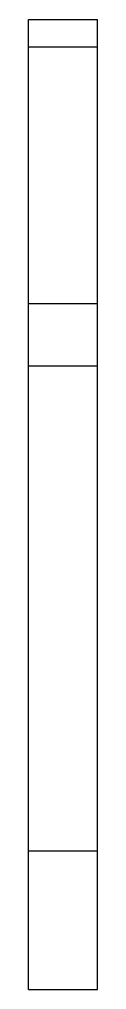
# Paper-space layout '_Right' of a CAD drawing. Header units: millimetres. Extents: x -5 to 0, y 0 to 70.
import ezdxf

# ---------------------------------------------------------------- set-up
doc = ezdxf.new("R2010")
doc.units = ezdxf.units.MM

psp = doc.layouts.new('_Right')

# ---------------------------------------------------------------- linework, layer by layer
at = {"color": 7, "linetype": 'Continuous', "lineweight": 25}
for p, q in [((-5, 0), (-5, 70)), ((-5, 70), (0, 70)), ((0, 0), (0, 70)), ((0, 68), (-5, 68)), ((-5, 49.5), (0, 49.5)), ((-5, 45), (0, 45)), ((-5, 10), (0, 10)), ((-5, 0), (0, 0))]:
    psp.add_line(p, q, dxfattribs=at)

doc.saveas('drawing.dxf')
